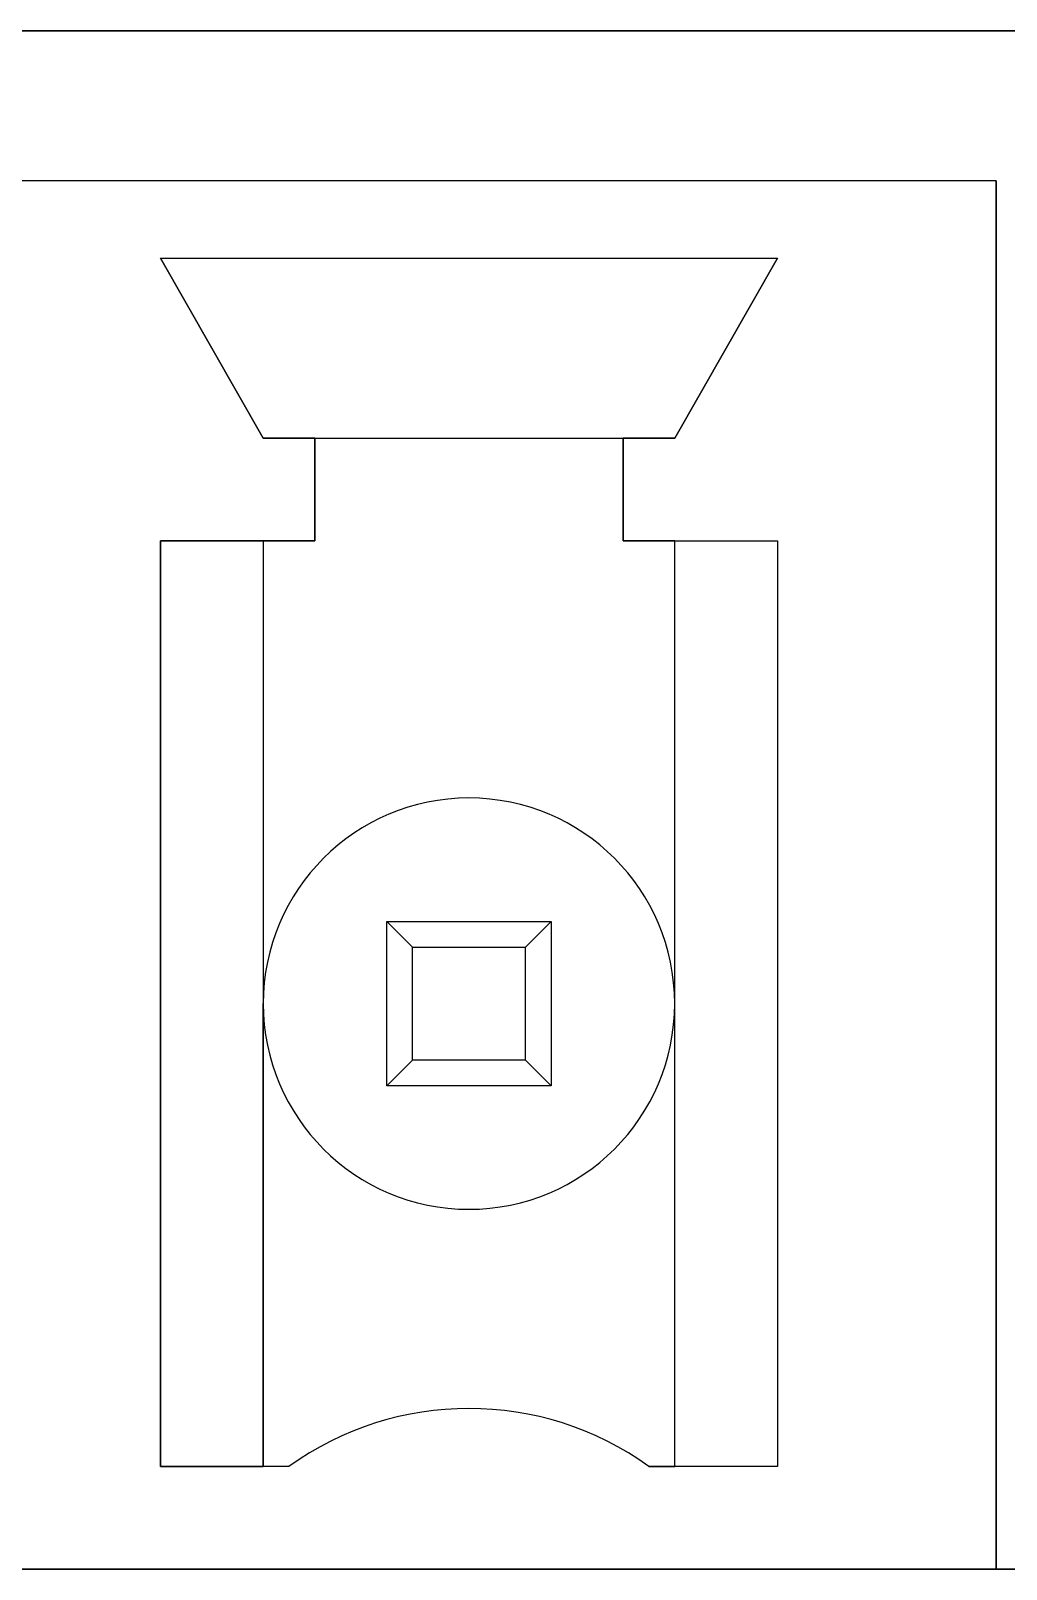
# Model space of a CAD drawing. Header units: millimetres. Extents: x -58 to 58, y -6 to 23.
# Drawn here: x 5.55 to 10.37, y 6.7 to 14.3 of the extents above; entities that cross this region are included whole.
import ezdxf

# ---------------------------------------------------------------- set-up
doc = ezdxf.new("R2010")
doc.units = ezdxf.units.MM
doc.header["$MEASUREMENT"] = 0
doc.layers.add('CL57_ASM', color=7, linetype='CONTINUOUS')

msp = doc.modelspace()

# ---------------------------------------------------------------- linework, layer by layer
at = {"layer": 'CL57_ASM'}
for p, q in [((42.2, 14.3, -1), (-43.8, 14.3, -1)), ((-43.8, 14.3), (42.2, 14.3)), ((-43.8, 14.3), (42.2, 14.3)), ((42.2, 14.3, -1), (-43.8, 14.3, -1)), ((42.2, 14.3, -1), (-43.8, 14.3, -1)), ((-43.8, 14.3), (42.2, 14.3)), ((-43.8, 14.3), (42.2, 14.3)), ((42.2, 14.3, -1), (-43.8, 14.3, -1)), ((42.2, 14.3, -1), (-43.8, 14.3, -1)), ((-43.8, 14.3), (42.2, 14.3)), ((-43.8, 14.3), (42.2, 14.3)), ((42.2, 14.3, -1), (-43.8, 14.3, -1)), ((10.321, 13.558, -9.144), (-13.936, 13.558, -9.144)), ((10.321, 13.558), (-13.936, 13.558)), ((10.321, 13.558, -9.144), (-13.936, 13.558, -9.144)), ((10.321, 13.558), (-13.936, 13.558)), ((10.321, 13.558, -9.144), (-13.936, 13.558, -9.144)), ((10.321, 13.558), (-13.936, 13.558)), ((10.321, 13.558, -9.144), (-13.936, 13.558, -9.144)), ((10.321, 13.558), (-13.936, 13.558)), ((10.321, 13.558, -9.144), (-13.936, 13.558, -9.144)), ((10.321, 13.558), (-13.936, 13.558)), ((10.321, 13.558, -9.144), (-13.936, 13.558, -9.144)), ((10.321, 13.558), (-13.936, 13.558)), ((10.321, 13.558, -9.144), (10.321, 6.7, -9.144)), ((10.321, 13.558), (10.321, 13.558, -9.144)), ((10.321, 6.7), (10.321, 13.558)), ((10.321, 13.558, -9.144), (10.321, 6.7, -9.144)), ((10.321, 13.558), (10.321, 13.558, -9.144)), ((10.321, 6.7), (10.321, 13.558)), ((10.321, 13.558, -9.144), (10.321, 6.7, -9.144)), ((10.321, 13.558), (10.321, 13.558, -9.144)), ((10.321, 6.7), (10.321, 13.558)), ((10.321, 13.558, -9.144), (10.321, 6.7, -9.144)), ((10.321, 13.558), (10.321, 13.558, -9.144)), ((10.321, 6.7), (10.321, 13.558)), ((10.321, 13.558, -9.144), (10.321, 6.7, -9.144)), ((10.321, 13.558), (10.321, 13.558, -9.144)), ((10.321, 6.7), (10.321, 13.558)), ((10.321, 13.558, -9.144), (10.321, 6.7, -9.144)), ((10.321, 13.558), (10.321, 13.558, -9.144)), ((10.321, 6.7), (10.321, 13.558)), ((6.1935, 13.177), (6.7015, 12.288)), ((6.1935, 13.177), (9.2415, 13.177)), ((6.1935, 13.177, -8.128), (9.2415, 13.177, -8.128)), ((6.1935, 13.177), (6.1935, 13.177, -8.128)), ((6.1935, 13.177), (9.2415, 13.177)), ((6.7015, 12.288, -8.128), (6.1935, 13.177, -8.128)), ((6.1935, 13.177, -8.128), (9.2415, 13.177, -8.128)), ((6.1935, 13.177), (6.1935, 13.177, -8.128)), ((6.1935, 13.177), (6.7015, 12.288)), ((6.7015, 12.288, -8.128), (6.1935, 13.177, -8.128)), ((6.1935, 13.177), (6.7015, 12.288)), ((6.1935, 13.177), (9.2415, 13.177)), ((6.1935, 13.177, -8.128), (9.2415, 13.177, -8.128)), ((6.1935, 13.177), (6.1935, 13.177, -8.128)), ((6.1935, 13.177), (9.2415, 13.177)), ((6.7015, 12.288, -8.128), (6.1935, 13.177, -8.128)), ((6.1935, 13.177, -8.128), (9.2415, 13.177, -8.128)), ((6.1935, 13.177), (6.1935, 13.177, -8.128)), ((6.1935, 13.177), (6.7015, 12.288)), ((6.7015, 12.288, -8.128), (6.1935, 13.177, -8.128)), ((6.1935, 13.177), (6.7015, 12.288)), ((6.1935, 13.177), (9.2415, 13.177)), ((6.1935, 13.177, -8.128), (9.2415, 13.177, -8.128)), ((6.1935, 13.177), (6.1935, 13.177, -8.128)), ((6.1935, 13.177), (9.2415, 13.177)), ((6.7015, 12.288, -8.128), (6.1935, 13.177, -8.128)), ((6.1935, 13.177, -8.128), (9.2415, 13.177, -8.128)), ((6.1935, 13.177), (6.1935, 13.177, -8.128)), ((6.1935, 13.177), (6.7015, 12.288)), ((6.7015, 12.288, -8.128), (6.1935, 13.177, -8.128)), ((8.7335, 12.288), (9.2415, 13.177)), ((9.2415, 13.177, -8.128), (8.7335, 12.288, -8.128)), ((9.2415, 13.177, -8.128), (8.7335, 12.288, -8.128)), ((8.7335, 12.288), (9.2415, 13.177)), ((8.7335, 12.288), (9.2415, 13.177)), ((9.2415, 13.177, -8.128), (8.7335, 12.288, -8.128)), ((9.2415, 13.177, -8.128), (8.7335, 12.288, -8.128)), ((8.7335, 12.288), (9.2415, 13.177)), ((8.7335, 12.288), (9.2415, 13.177)), ((9.2415, 13.177, -8.128), (8.7335, 12.288, -8.128)), ((9.2415, 13.177, -8.128), (8.7335, 12.288, -8.128)), ((8.7335, 12.288), (9.2415, 13.177)), ((9.2415, 13.177, -8.128), (9.2415, 13.177)), ((9.2415, 13.177, -8.128), (9.2415, 13.177)), ((9.2415, 13.177, -8.128), (9.2415, 13.177)), ((9.2415, 13.177, -8.128), (9.2415, 13.177)), ((9.2415, 13.177, -8.128), (9.2415, 13.177)), ((9.2415, 13.177, -8.128), (9.2415, 13.177)), ((6.9555, 12.288), (6.7015, 12.288)), ((6.7015, 12.288, -8.128), (8.7335, 12.288, -8.128)), ((6.7015, 12.288, -8.128), (8.7335, 12.288, -8.128)), ((6.7015, 12.288, -8.128), (6.7015, 12.288)), ((6.9555, 12.288), (6.7015, 12.288)), ((6.7015, 12.288, -8.128), (6.7015, 12.288)), ((6.9555, 12.288), (6.7015, 12.288)), ((6.7015, 12.288, -8.128), (8.7335, 12.288, -8.128)), ((6.7015, 12.288, -8.128), (8.7335, 12.288, -8.128)), ((6.7015, 12.288, -8.128), (6.7015, 12.288)), ((6.9555, 12.288), (6.7015, 12.288)), ((6.7015, 12.288, -8.128), (6.7015, 12.288)), ((6.9555, 12.288), (6.7015, 12.288)), ((6.7015, 12.288, -8.128), (8.7335, 12.288, -8.128)), ((6.7015, 12.288, -8.128), (8.7335, 12.288, -8.128)), ((6.7015, 12.288, -8.128), (6.7015, 12.288)), ((6.9555, 12.288), (6.7015, 12.288)), ((6.7015, 12.288, -8.128), (6.7015, 12.288)), ((6.9555, 11.78), (6.9555, 12.288)), ((6.9555, 12.288), (6.9555, 12.288, -6.985)), ((6.9555, 12.288, -6.985), (8.4795, 12.288, -6.985)), ((6.9555, 12.288, -6.985), (8.4795, 12.288, -6.985)), ((6.9555, 12.288, -6.985), (6.9555, 11.78, -6.985)), ((6.9555, 12.288, -6.985), (6.9555, 11.78, -6.985)), ((6.9555, 12.288), (6.9555, 12.288, -6.985)), ((6.9555, 11.78), (6.9555, 12.288)), ((6.9555, 11.78), (6.9555, 12.288)), ((6.9555, 12.288), (6.9555, 12.288, -6.985)), ((6.9555, 12.288, -6.985), (8.4795, 12.288, -6.985)), ((6.9555, 12.288, -6.985), (8.4795, 12.288, -6.985)), ((6.9555, 12.288, -6.985), (6.9555, 11.78, -6.985)), ((6.9555, 12.288, -6.985), (6.9555, 11.78, -6.985)), ((6.9555, 12.288), (6.9555, 12.288, -6.985)), ((6.9555, 11.78), (6.9555, 12.288)), ((6.9555, 11.78), (6.9555, 12.288)), ((6.9555, 12.288), (6.9555, 12.288, -6.985)), ((6.9555, 12.288, -6.985), (8.4795, 12.288, -6.985)), ((6.9555, 12.288, -6.985), (8.4795, 12.288, -6.985)), ((6.9555, 12.288, -6.985), (6.9555, 11.78, -6.985)), ((6.9555, 12.288, -6.985), (6.9555, 11.78, -6.985)), ((6.9555, 12.288), (6.9555, 12.288, -6.985)), ((6.9555, 11.78), (6.9555, 12.288)), ((8.7335, 12.288), (8.4795, 12.288)), ((8.4795, 12.288), (8.4795, 11.78)), ((8.4795, 12.288, -6.985), (8.4795, 12.288)), ((8.7335, 12.288), (8.4795, 12.288)), ((8.4795, 11.78, -6.985), (8.4795, 12.288, -6.985)), ((8.4795, 11.78, -6.985), (8.4795, 12.288, -6.985)), ((8.4795, 12.288, -6.985), (8.4795, 12.288)), ((8.4795, 12.288), (8.4795, 11.78)), ((8.7335, 12.288), (8.4795, 12.288)), ((8.4795, 12.288), (8.4795, 11.78)), ((8.4795, 12.288, -6.985), (8.4795, 12.288)), ((8.7335, 12.288), (8.4795, 12.288)), ((8.4795, 11.78, -6.985), (8.4795, 12.288, -6.985)), ((8.4795, 11.78, -6.985), (8.4795, 12.288, -6.985)), ((8.4795, 12.288, -6.985), (8.4795, 12.288)), ((8.4795, 12.288), (8.4795, 11.78)), ((8.7335, 12.288), (8.4795, 12.288)), ((8.4795, 12.288), (8.4795, 11.78)), ((8.4795, 12.288, -6.985), (8.4795, 12.288)), ((8.7335, 12.288), (8.4795, 12.288)), ((8.4795, 11.78, -6.985), (8.4795, 12.288, -6.985)), ((8.4795, 11.78, -6.985), (8.4795, 12.288, -6.985)), ((8.4795, 12.288, -6.985), (8.4795, 12.288)), ((8.4795, 12.288), (8.4795, 11.78)), ((8.7335, 12.288, -8.128), (8.7335, 12.288)), ((8.7335, 12.288, -8.128), (8.7335, 12.288)), ((8.7335, 12.288, -8.128), (8.7335, 12.288)), ((8.7335, 12.288, -8.128), (8.7335, 12.288)), ((8.7335, 12.288, -8.128), (8.7335, 12.288)), ((8.7335, 12.288, -8.128), (8.7335, 12.288)), ((6.1935, 7.208), (6.1935, 11.78)), ((6.1935, 11.78), (6.9555, 11.78)), ((6.7015, 11.78, -8.128), (6.1935, 11.78, -8.128)), ((6.1935, 11.78, -8.128), (6.1935, 7.208, -8.128)), ((6.1935, 7.208), (6.1935, 11.78)), ((6.1935, 11.78, -8.128), (6.1935, 7.208, -8.128)), ((6.1935, 11.78, -8.128), (6.1935, 11.78)), ((6.7015, 11.78, -8.128), (6.1935, 11.78, -8.128)), ((6.1935, 11.78, -8.128), (6.1935, 11.78)), ((6.1935, 11.78), (6.9555, 11.78)), ((6.1935, 7.208), (6.1935, 11.78)), ((6.1935, 11.78), (6.9555, 11.78)), ((6.7015, 11.78, -8.128), (6.1935, 11.78, -8.128)), ((6.1935, 11.78, -8.128), (6.1935, 7.208, -8.128)), ((6.1935, 7.208), (6.1935, 11.78)), ((6.1935, 11.78, -8.128), (6.1935, 7.208, -8.128)), ((6.1935, 11.78, -8.128), (6.1935, 11.78)), ((6.7015, 11.78, -8.128), (6.1935, 11.78, -8.128)), ((6.1935, 11.78, -8.128), (6.1935, 11.78)), ((6.1935, 11.78), (6.9555, 11.78)), ((6.1935, 7.208), (6.1935, 11.78)), ((6.1935, 11.78), (6.9555, 11.78)), ((6.7015, 11.78, -8.128), (6.1935, 11.78, -8.128)), ((6.1935, 11.78, -8.128), (6.1935, 7.208, -8.128)), ((6.1935, 7.208), (6.1935, 11.78)), ((6.1935, 11.78, -8.128), (6.1935, 7.208, -8.128)), ((6.1935, 11.78, -8.128), (6.1935, 11.78)), ((6.7015, 11.78, -8.128), (6.1935, 11.78, -8.128)), ((6.1935, 11.78, -8.128), (6.1935, 11.78)), ((6.1935, 11.78), (6.9555, 11.78)), ((6.9555, 11.78, -6.985), (6.7015, 11.78, -6.985)), ((6.7015, 11.78, -6.985), (6.7015, 9.494, -6.985)), ((6.7015, 11.78, -8.128), (6.7015, 7.208, -8.128)), ((6.7015, 11.78, -6.985), (6.7015, 11.78, -8.128)), ((6.7015, 11.78, -6.985), (6.7015, 9.494, -6.985)), ((6.7015, 11.78, -8.128), (6.7015, 7.208, -8.128)), ((6.9555, 11.78, -6.985), (6.7015, 11.78, -6.985)), ((6.7015, 11.78, -6.985), (6.7015, 11.78, -8.128)), ((6.9555, 11.78, -6.985), (6.7015, 11.78, -6.985)), ((6.7015, 11.78, -6.985), (6.7015, 9.494, -6.985)), ((6.7015, 11.78, -8.128), (6.7015, 7.208, -8.128)), ((6.7015, 11.78, -6.985), (6.7015, 11.78, -8.128)), ((6.7015, 11.78, -6.985), (6.7015, 9.494, -6.985)), ((6.7015, 11.78, -8.128), (6.7015, 7.208, -8.128)), ((6.9555, 11.78, -6.985), (6.7015, 11.78, -6.985)), ((6.7015, 11.78, -6.985), (6.7015, 11.78, -8.128)), ((6.9555, 11.78, -6.985), (6.7015, 11.78, -6.985)), ((6.7015, 11.78, -6.985), (6.7015, 9.494, -6.985)), ((6.7015, 11.78, -8.128), (6.7015, 7.208, -8.128)), ((6.7015, 11.78, -6.985), (6.7015, 11.78, -8.128)), ((6.7015, 11.78, -6.985), (6.7015, 9.494, -6.985)), ((6.7015, 11.78, -8.128), (6.7015, 7.208, -8.128)), ((6.9555, 11.78, -6.985), (6.7015, 11.78, -6.985)), ((6.7015, 11.78, -6.985), (6.7015, 11.78, -8.128)), ((6.9555, 11.78, -6.985), (6.9555, 11.78)), ((6.9555, 11.78, -6.985), (6.9555, 11.78)), ((6.9555, 11.78, -6.985), (6.9555, 11.78)), ((6.9555, 11.78, -6.985), (6.9555, 11.78)), ((6.9555, 11.78, -6.985), (6.9555, 11.78)), ((6.9555, 11.78, -6.985), (6.9555, 11.78)), ((8.4795, 11.78), (9.2415, 11.78)), ((8.7335, 11.78, -6.985), (8.4795, 11.78, -6.985)), ((8.4795, 11.78), (9.2415, 11.78)), ((8.7335, 11.78, -6.985), (8.4795, 11.78, -6.985)), ((8.4795, 11.78), (8.4795, 11.78, -6.985)), ((8.4795, 11.78), (8.4795, 11.78, -6.985)), ((8.4795, 11.78), (9.2415, 11.78)), ((8.7335, 11.78, -6.985), (8.4795, 11.78, -6.985)), ((8.4795, 11.78), (9.2415, 11.78)), ((8.7335, 11.78, -6.985), (8.4795, 11.78, -6.985)), ((8.4795, 11.78), (8.4795, 11.78, -6.985)), ((8.4795, 11.78), (8.4795, 11.78, -6.985)), ((8.4795, 11.78), (9.2415, 11.78)), ((8.7335, 11.78, -6.985), (8.4795, 11.78, -6.985)), ((8.4795, 11.78), (9.2415, 11.78)), ((8.7335, 11.78, -6.985), (8.4795, 11.78, -6.985)), ((8.4795, 11.78), (8.4795, 11.78, -6.985)), ((8.4795, 11.78), (8.4795, 11.78, -6.985)), ((8.7335, 9.494, -6.985), (8.7335, 11.78, -6.985)), ((8.7335, 9.494, -6.985), (8.7335, 11.78, -6.985)), ((8.7335, 7.208, -8.128), (8.7335, 11.78, -8.128)), ((8.7335, 11.78, -8.128), (8.7335, 11.78, -6.985)), ((8.7335, 11.78, -8.128), (9.2415, 11.78, -8.128)), ((8.7335, 11.78, -8.128), (8.7335, 11.78, -6.985)), ((8.7335, 7.208, -8.128), (8.7335, 11.78, -8.128)), ((8.7335, 11.78, -8.128), (9.2415, 11.78, -8.128)), ((8.7335, 9.494, -6.985), (8.7335, 11.78, -6.985)), ((8.7335, 9.494, -6.985), (8.7335, 11.78, -6.985)), ((8.7335, 7.208, -8.128), (8.7335, 11.78, -8.128)), ((8.7335, 11.78, -8.128), (8.7335, 11.78, -6.985)), ((8.7335, 11.78, -8.128), (9.2415, 11.78, -8.128)), ((8.7335, 11.78, -8.128), (8.7335, 11.78, -6.985)), ((8.7335, 7.208, -8.128), (8.7335, 11.78, -8.128)), ((8.7335, 11.78, -8.128), (9.2415, 11.78, -8.128)), ((8.7335, 9.494, -6.985), (8.7335, 11.78, -6.985)), ((8.7335, 9.494, -6.985), (8.7335, 11.78, -6.985)), ((8.7335, 7.208, -8.128), (8.7335, 11.78, -8.128)), ((8.7335, 11.78, -8.128), (8.7335, 11.78, -6.985)), ((8.7335, 11.78, -8.128), (9.2415, 11.78, -8.128)), ((8.7335, 11.78, -8.128), (8.7335, 11.78, -6.985)), ((8.7335, 7.208, -8.128), (8.7335, 11.78, -8.128)), ((8.7335, 11.78, -8.128), (9.2415, 11.78, -8.128)), ((9.2415, 11.78), (9.2415, 7.208)), ((9.2415, 11.78, -8.128), (9.2415, 11.78)), ((9.2415, 11.78, -8.128), (9.2415, 7.208, -8.128)), ((9.2415, 11.78, -8.128), (9.2415, 11.78)), ((9.2415, 11.78), (9.2415, 7.208)), ((9.2415, 11.78, -8.128), (9.2415, 7.208, -8.128)), ((9.2415, 11.78), (9.2415, 7.208)), ((9.2415, 11.78, -8.128), (9.2415, 11.78)), ((9.2415, 11.78, -8.128), (9.2415, 7.208, -8.128)), ((9.2415, 11.78, -8.128), (9.2415, 11.78)), ((9.2415, 11.78), (9.2415, 7.208)), ((9.2415, 11.78, -8.128), (9.2415, 7.208, -8.128)), ((9.2415, 11.78), (9.2415, 7.208)), ((9.2415, 11.78, -8.128), (9.2415, 11.78)), ((9.2415, 11.78, -8.128), (9.2415, 7.208, -8.128)), ((9.2415, 11.78, -8.128), (9.2415, 11.78)), ((9.2415, 11.78), (9.2415, 7.208)), ((9.2415, 11.78, -8.128), (9.2415, 7.208, -8.128)), ((7.3111, 9.9004, -5.969), (8.1239, 9.9004, -5.969)), ((7.3111, 9.0876, -5.969), (7.3111, 9.9004, -5.969)), ((7.3111, 9.0876, -5.969), (7.3111, 9.9004, -5.969)), ((7.3111, 9.9004, -2.032), (7.3111, 9.9004, -5.969)), ((7.3111, 9.0876, -2.032), (7.3111, 9.9004, -2.032)), ((7.3111, 9.9004, -2.032), (7.3111, 9.9004, -5.969)), ((7.3111, 9.9004, -2.032), (8.1239, 9.9004, -2.032)), ((7.3111, 9.9004, -5.969), (8.1239, 9.9004, -5.969)), ((7.3111, 9.0876, -2.032), (7.3111, 9.9004, -2.032)), ((7.4381, 9.7734, -1.27), (7.3111, 9.9004, -2.032)), ((7.3111, 9.9004, -2.032), (8.1239, 9.9004, -2.032)), ((7.4381, 9.7734, -1.27), (7.3111, 9.9004, -2.032)), ((7.3111, 9.9004, -5.969), (8.1239, 9.9004, -5.969)), ((7.3111, 9.0876, -5.969), (7.3111, 9.9004, -5.969)), ((7.3111, 9.0876, -5.969), (7.3111, 9.9004, -5.969)), ((7.3111, 9.9004, -2.032), (7.3111, 9.9004, -5.969)), ((7.3111, 9.0876, -2.032), (7.3111, 9.9004, -2.032)), ((7.3111, 9.9004, -2.032), (7.3111, 9.9004, -5.969)), ((7.3111, 9.9004, -2.032), (8.1239, 9.9004, -2.032)), ((7.3111, 9.9004, -5.969), (8.1239, 9.9004, -5.969)), ((7.3111, 9.0876, -2.032), (7.3111, 9.9004, -2.032)), ((7.4381, 9.7734, -1.27), (7.3111, 9.9004, -2.032)), ((7.3111, 9.9004, -2.032), (8.1239, 9.9004, -2.032)), ((7.4381, 9.7734, -1.27), (7.3111, 9.9004, -2.032)), ((7.3111, 9.9004, -5.969), (8.1239, 9.9004, -5.969)), ((7.3111, 9.0876, -5.969), (7.3111, 9.9004, -5.969)), ((7.3111, 9.0876, -5.969), (7.3111, 9.9004, -5.969)), ((7.3111, 9.9004, -2.032), (7.3111, 9.9004, -5.969)), ((7.3111, 9.0876, -2.032), (7.3111, 9.9004, -2.032)), ((7.3111, 9.9004, -2.032), (7.3111, 9.9004, -5.969)), ((7.3111, 9.9004, -2.032), (8.1239, 9.9004, -2.032)), ((7.3111, 9.9004, -5.969), (8.1239, 9.9004, -5.969)), ((7.3111, 9.0876, -2.032), (7.3111, 9.9004, -2.032)), ((7.4381, 9.7734, -1.27), (7.3111, 9.9004, -2.032)), ((7.3111, 9.9004, -2.032), (8.1239, 9.9004, -2.032)), ((7.4381, 9.7734, -1.27), (7.3111, 9.9004, -2.032)), ((7.9969, 9.7734, -1.27), (8.1239, 9.9004, -2.032)), ((7.9969, 9.7734, -1.27), (8.1239, 9.9004, -2.032)), ((7.9969, 9.7734, -1.27), (8.1239, 9.9004, -2.032)), ((7.9969, 9.7734, -1.27), (8.1239, 9.9004, -2.032)), ((7.9969, 9.7734, -1.27), (8.1239, 9.9004, -2.032)), ((7.9969, 9.7734, -1.27), (8.1239, 9.9004, -2.032)), ((8.1239, 9.9004, -5.969), (8.1239, 9.0876, -5.969)), ((8.1239, 9.9004, -2.032), (8.1239, 9.9004, -5.969)), ((8.1239, 9.9004, -2.032), (8.1239, 9.9004, -5.969)), ((8.1239, 9.9004, -2.032), (8.1239, 9.0876, -2.032)), ((8.1239, 9.9004, -5.969), (8.1239, 9.0876, -5.969)), ((8.1239, 9.9004, -2.032), (8.1239, 9.0876, -2.032)), ((8.1239, 9.9004, -5.969), (8.1239, 9.0876, -5.969)), ((8.1239, 9.9004, -2.032), (8.1239, 9.9004, -5.969)), ((8.1239, 9.9004, -2.032), (8.1239, 9.9004, -5.969)), ((8.1239, 9.9004, -2.032), (8.1239, 9.0876, -2.032)), ((8.1239, 9.9004, -5.969), (8.1239, 9.0876, -5.969)), ((8.1239, 9.9004, -2.032), (8.1239, 9.0876, -2.032)), ((8.1239, 9.9004, -5.969), (8.1239, 9.0876, -5.969)), ((8.1239, 9.9004, -2.032), (8.1239, 9.9004, -5.969)), ((8.1239, 9.9004, -2.032), (8.1239, 9.9004, -5.969)), ((8.1239, 9.9004, -2.032), (8.1239, 9.0876, -2.032)), ((8.1239, 9.9004, -5.969), (8.1239, 9.0876, -5.969)), ((8.1239, 9.9004, -2.032), (8.1239, 9.0876, -2.032)), ((7.4381, 9.2146, -1.27), (7.4381, 9.7734, -1.27)), ((7.4381, 9.7734, -1.27), (7.9969, 9.7734, -1.27)), ((7.4381, 9.2146, -1.27), (7.4381, 9.7734, -1.27)), ((7.4381, 9.7734, -1.27), (7.9969, 9.7734, -1.27)), ((7.4381, 9.2146, -1.27), (7.4381, 9.7734, -1.27)), ((7.4381, 9.7734, -1.27), (7.9969, 9.7734, -1.27)), ((7.4381, 9.2146, -1.27), (7.4381, 9.7734, -1.27)), ((7.4381, 9.7734, -1.27), (7.9969, 9.7734, -1.27)), ((7.4381, 9.2146, -1.27), (7.4381, 9.7734, -1.27)), ((7.4381, 9.7734, -1.27), (7.9969, 9.7734, -1.27)), ((7.4381, 9.2146, -1.27), (7.4381, 9.7734, -1.27)), ((7.4381, 9.7734, -1.27), (7.9969, 9.7734, -1.27)), ((7.9969, 9.2146, -1.27), (7.9969, 9.7734, -1.27)), ((7.9969, 9.2146, -1.27), (7.9969, 9.7734, -1.27)), ((7.9969, 9.2146, -1.27), (7.9969, 9.7734, -1.27)), ((7.9969, 9.2146, -1.27), (7.9969, 9.7734, -1.27)), ((7.9969, 9.2146, -1.27), (7.9969, 9.7734, -1.27)), ((7.9969, 9.2146, -1.27), (7.9969, 9.7734, -1.27)), ((6.7015, 7.208, -6.985), (6.7015, 9.494, -6.985)), ((6.7015, 7.208, -6.985), (6.7015, 9.494, -6.985)), ((6.7015, 9.494, -5.969), (6.7015, 9.494, -6.985)), ((6.7015, 9.494, -5.969), (6.7015, 9.494, -6.985)), ((6.7015, 7.208, -6.985), (6.7015, 9.494, -6.985)), ((6.7015, 7.208, -6.985), (6.7015, 9.494, -6.985)), ((6.7015, 9.494, -5.969), (6.7015, 9.494, -6.985)), ((6.7015, 9.494, -5.969), (6.7015, 9.494, -6.985)), ((6.7015, 7.208, -6.985), (6.7015, 9.494, -6.985)), ((6.7015, 7.208, -6.985), (6.7015, 9.494, -6.985)), ((6.7015, 9.494, -5.969), (6.7015, 9.494, -6.985)), ((6.7015, 9.494, -5.969), (6.7015, 9.494, -6.985)), ((8.7335, 7.208, -6.985), (8.7335, 9.494, -6.985)), ((8.7335, 7.208, -6.985), (8.7335, 9.494, -6.985)), ((8.7335, 9.494, -6.985), (8.7335, 9.494, -5.969)), ((8.7335, 9.494, -6.985), (8.7335, 9.494, -5.969)), ((8.7335, 7.208, -6.985), (8.7335, 9.494, -6.985)), ((8.7335, 7.208, -6.985), (8.7335, 9.494, -6.985)), ((8.7335, 9.494, -6.985), (8.7335, 9.494, -5.969)), ((8.7335, 9.494, -6.985), (8.7335, 9.494, -5.969)), ((8.7335, 7.208, -6.985), (8.7335, 9.494, -6.985)), ((8.7335, 7.208, -6.985), (8.7335, 9.494, -6.985)), ((8.7335, 9.494, -6.985), (8.7335, 9.494, -5.969)), ((8.7335, 9.494, -6.985), (8.7335, 9.494, -5.969)), ((7.4381, 9.2146, -1.27), (7.3111, 9.0876, -2.032)), ((7.4381, 9.2146, -1.27), (7.3111, 9.0876, -2.032)), ((7.4381, 9.2146, -1.27), (7.3111, 9.0876, -2.032)), ((7.4381, 9.2146, -1.27), (7.3111, 9.0876, -2.032)), ((7.4381, 9.2146, -1.27), (7.3111, 9.0876, -2.032)), ((7.4381, 9.2146, -1.27), (7.3111, 9.0876, -2.032)), ((7.9969, 9.2146, -1.27), (7.4381, 9.2146, -1.27)), ((7.9969, 9.2146, -1.27), (7.4381, 9.2146, -1.27)), ((7.9969, 9.2146, -1.27), (7.4381, 9.2146, -1.27)), ((7.9969, 9.2146, -1.27), (7.4381, 9.2146, -1.27)), ((7.9969, 9.2146, -1.27), (7.4381, 9.2146, -1.27)), ((7.9969, 9.2146, -1.27), (7.4381, 9.2146, -1.27)), ((8.1239, 9.0876, -2.032), (7.9969, 9.2146, -1.27)), ((8.1239, 9.0876, -2.032), (7.9969, 9.2146, -1.27)), ((8.1239, 9.0876, -2.032), (7.9969, 9.2146, -1.27)), ((8.1239, 9.0876, -2.032), (7.9969, 9.2146, -1.27)), ((8.1239, 9.0876, -2.032), (7.9969, 9.2146, -1.27)), ((8.1239, 9.0876, -2.032), (7.9969, 9.2146, -1.27)), ((8.1239, 9.0876, -5.969), (7.3111, 9.0876, -5.969)), ((7.3111, 9.0876, -5.969), (7.3111, 9.0876, -2.032)), ((8.1239, 9.0876, -5.969), (7.3111, 9.0876, -5.969)), ((7.3111, 9.0876, -5.969), (7.3111, 9.0876, -2.032)), ((8.1239, 9.0876, -2.032), (7.3111, 9.0876, -2.032)), ((8.1239, 9.0876, -2.032), (7.3111, 9.0876, -2.032)), ((8.1239, 9.0876, -5.969), (7.3111, 9.0876, -5.969)), ((7.3111, 9.0876, -5.969), (7.3111, 9.0876, -2.032)), ((8.1239, 9.0876, -5.969), (7.3111, 9.0876, -5.969)), ((7.3111, 9.0876, -5.969), (7.3111, 9.0876, -2.032)), ((8.1239, 9.0876, -2.032), (7.3111, 9.0876, -2.032)), ((8.1239, 9.0876, -2.032), (7.3111, 9.0876, -2.032)), ((8.1239, 9.0876, -5.969), (7.3111, 9.0876, -5.969)), ((7.3111, 9.0876, -5.969), (7.3111, 9.0876, -2.032)), ((8.1239, 9.0876, -5.969), (7.3111, 9.0876, -5.969)), ((7.3111, 9.0876, -5.969), (7.3111, 9.0876, -2.032)), ((8.1239, 9.0876, -2.032), (7.3111, 9.0876, -2.032)), ((8.1239, 9.0876, -2.032), (7.3111, 9.0876, -2.032)), ((8.1239, 9.0876, -2.032), (8.1239, 9.0876, -5.969)), ((8.1239, 9.0876, -2.032), (8.1239, 9.0876, -5.969)), ((8.1239, 9.0876, -2.032), (8.1239, 9.0876, -5.969)), ((8.1239, 9.0876, -2.032), (8.1239, 9.0876, -5.969)), ((8.1239, 9.0876, -2.032), (8.1239, 9.0876, -5.969)), ((8.1239, 9.0876, -2.032), (8.1239, 9.0876, -5.969)), ((6.8285, 7.208), (6.1935, 7.208)), ((6.1935, 7.208, -8.128), (6.7015, 7.208, -8.128)), ((6.1935, 7.208, -8.128), (6.7015, 7.208, -8.128)), ((6.1935, 7.208, -8.128), (6.1935, 7.208)), ((6.8285, 7.208), (6.1935, 7.208)), ((6.1935, 7.208, -8.128), (6.1935, 7.208)), ((6.8285, 7.208), (6.1935, 7.208)), ((6.1935, 7.208, -8.128), (6.7015, 7.208, -8.128)), ((6.1935, 7.208, -8.128), (6.7015, 7.208, -8.128)), ((6.1935, 7.208, -8.128), (6.1935, 7.208)), ((6.8285, 7.208), (6.1935, 7.208)), ((6.1935, 7.208, -8.128), (6.1935, 7.208)), ((6.8285, 7.208), (6.1935, 7.208)), ((6.1935, 7.208, -8.128), (6.7015, 7.208, -8.128)), ((6.1935, 7.208, -8.128), (6.7015, 7.208, -8.128)), ((6.1935, 7.208, -8.128), (6.1935, 7.208)), ((6.8285, 7.208), (6.1935, 7.208)), ((6.1935, 7.208, -8.128), (6.1935, 7.208)), ((6.7015, 7.208, -8.128), (6.7015, 7.208, -6.985)), ((6.8285, 7.208, -6.985), (6.7015, 7.208, -6.985)), ((6.7015, 7.208, -8.128), (6.7015, 7.208, -6.985)), ((6.8285, 7.208, -6.985), (6.7015, 7.208, -6.985)), ((6.7015, 7.208, -8.128), (6.7015, 7.208, -6.985)), ((6.8285, 7.208, -6.985), (6.7015, 7.208, -6.985)), ((6.7015, 7.208, -8.128), (6.7015, 7.208, -6.985)), ((6.8285, 7.208, -6.985), (6.7015, 7.208, -6.985)), ((6.7015, 7.208, -8.128), (6.7015, 7.208, -6.985)), ((6.8285, 7.208, -6.985), (6.7015, 7.208, -6.985)), ((6.7015, 7.208, -8.128), (6.7015, 7.208, -6.985)), ((6.8285, 7.208, -6.985), (6.7015, 7.208, -6.985)), ((6.8285, 7.208), (6.8285, 7.208, -6.985)), ((6.8285, 7.208), (6.8285, 7.208, -6.985)), ((6.8285, 7.208), (6.8285, 7.208, -6.985)), ((6.8285, 7.208), (6.8285, 7.208, -6.985)), ((6.8285, 7.208), (6.8285, 7.208, -6.985)), ((6.8285, 7.208), (6.8285, 7.208, -6.985)), ((9.2415, 7.208), (8.6065, 7.208)), ((8.6065, 7.208, -6.985), (8.7335, 7.208, -6.985)), ((9.2415, 7.208), (8.6065, 7.208)), ((8.6065, 7.208, -6.985), (8.7335, 7.208, -6.985)), ((8.6065, 7.208, -6.985), (8.6065, 7.208)), ((8.6065, 7.208, -6.985), (8.6065, 7.208)), ((9.2415, 7.208), (8.6065, 7.208)), ((8.6065, 7.208, -6.985), (8.7335, 7.208, -6.985)), ((9.2415, 7.208), (8.6065, 7.208)), ((8.6065, 7.208, -6.985), (8.7335, 7.208, -6.985)), ((8.6065, 7.208, -6.985), (8.6065, 7.208)), ((8.6065, 7.208, -6.985), (8.6065, 7.208)), ((9.2415, 7.208), (8.6065, 7.208)), ((8.6065, 7.208, -6.985), (8.7335, 7.208, -6.985)), ((9.2415, 7.208), (8.6065, 7.208)), ((8.6065, 7.208, -6.985), (8.7335, 7.208, -6.985)), ((8.6065, 7.208, -6.985), (8.6065, 7.208)), ((8.6065, 7.208, -6.985), (8.6065, 7.208)), ((9.2415, 7.208, -8.128), (8.7335, 7.208, -8.128)), ((8.7335, 7.208, -8.128), (8.7335, 7.208, -6.985)), ((8.7335, 7.208, -8.128), (8.7335, 7.208, -6.985)), ((9.2415, 7.208, -8.128), (8.7335, 7.208, -8.128)), ((9.2415, 7.208, -8.128), (8.7335, 7.208, -8.128)), ((8.7335, 7.208, -8.128), (8.7335, 7.208, -6.985)), ((8.7335, 7.208, -8.128), (8.7335, 7.208, -6.985)), ((9.2415, 7.208, -8.128), (8.7335, 7.208, -8.128)), ((9.2415, 7.208, -8.128), (8.7335, 7.208, -8.128)), ((8.7335, 7.208, -8.128), (8.7335, 7.208, -6.985)), ((8.7335, 7.208, -8.128), (8.7335, 7.208, -6.985)), ((9.2415, 7.208, -8.128), (8.7335, 7.208, -8.128)), ((9.2415, 7.208), (9.2415, 7.208, -8.128)), ((9.2415, 7.208), (9.2415, 7.208, -8.128)), ((9.2415, 7.208), (9.2415, 7.208, -8.128)), ((9.2415, 7.208), (9.2415, 7.208, -8.128)), ((9.2415, 7.208), (9.2415, 7.208, -8.128)), ((9.2415, 7.208), (9.2415, 7.208, -8.128)), ((47.5, 6.7, -64.7), (-47.5, 6.7, -64.7)), ((47.5, 6.7, -64.7), (-47.5, 6.7, -64.7)), ((47.5, 6.7, -64.7), (-47.5, 6.7, -64.7)), ((47.5, 6.7, -64.7), (-47.5, 6.7, -64.7)), ((47.5, 6.7, -64.7), (-47.5, 6.7, -64.7)), ((47.5, 6.7, -64.7), (-47.5, 6.7, -64.7)), ((10.321, 6.7, -2), (-13.936, 6.7, -2)), ((10.321, 6.7, -9.144), (-13.936, 6.7, -9.144)), ((10.321, 6.7, -2), (-13.936, 6.7, -2)), ((-13.936, 6.7), (10.321, 6.7)), ((10.321, 6.7, -9.144), (-13.936, 6.7, -9.144)), ((-13.936, 6.7), (10.321, 6.7)), ((10.321, 6.7, -2), (-13.936, 6.7, -2)), ((10.321, 6.7, -9.144), (-13.936, 6.7, -9.144)), ((10.321, 6.7, -2), (-13.936, 6.7, -2)), ((-13.936, 6.7), (10.321, 6.7)), ((10.321, 6.7, -9.144), (-13.936, 6.7, -9.144)), ((-13.936, 6.7), (10.321, 6.7)), ((10.321, 6.7, -2), (-13.936, 6.7, -2)), ((10.321, 6.7, -9.144), (-13.936, 6.7, -9.144)), ((10.321, 6.7, -2), (-13.936, 6.7, -2)), ((-13.936, 6.7), (10.321, 6.7)), ((10.321, 6.7, -9.144), (-13.936, 6.7, -9.144)), ((-13.936, 6.7), (10.321, 6.7)), ((10.321, 6.7, -2), (10.421, 6.7, -2)), ((10.321, 6.7, -9.144), (10.321, 6.7, -2)), ((10.321, 6.7, -2), (10.421, 6.7, -2)), ((10.321, 6.7, -2), (10.321, 6.7)), ((10.321, 6.7, -9.144), (10.321, 6.7, -2)), ((10.321, 6.7, -2), (10.321, 6.7)), ((10.321, 6.7, -2), (10.421, 6.7, -2)), ((10.321, 6.7, -9.144), (10.321, 6.7, -2)), ((10.321, 6.7, -2), (10.421, 6.7, -2)), ((10.321, 6.7, -2), (10.321, 6.7)), ((10.321, 6.7, -9.144), (10.321, 6.7, -2)), ((10.321, 6.7, -2), (10.321, 6.7)), ((10.321, 6.7, -2), (10.421, 6.7, -2)), ((10.321, 6.7, -9.144), (10.321, 6.7, -2)), ((10.321, 6.7, -2), (10.421, 6.7, -2)), ((10.321, 6.7, -2), (10.321, 6.7)), ((10.321, 6.7, -9.144), (10.321, 6.7, -2)), ((10.321, 6.7, -2), (10.321, 6.7))]:
    msp.add_line(p, q, dxfattribs=at)
for centre, radius, start, end in [((7.7175, 9.494, -6.985), 1.016, 0, 180), ((7.7175, 9.494, -6.985), 1.016, 0, 180), ((7.7175, 9.494, -5.969), 1.016, 0, 180), ((7.7175, 9.494, -5.969), 1.016, 0, 180), ((7.7175, 9.494, -6.985), 1.016, 0, 180), ((7.7175, 9.494, -6.985), 1.016, 0, 180), ((7.7175, 9.494, -5.969), 1.016, 0, 180), ((7.7175, 9.494, -5.969), 1.016, 0, 180), ((7.7175, 9.494, -6.985), 1.016, 0, 180), ((7.7175, 9.494, -6.985), 1.016, 0, 180), ((7.7175, 9.494, -5.969), 1.016, 0, 180), ((7.7175, 9.494, -5.969), 1.016, 0, 180), ((7.7175, 9.494, -6.985), 1.016, 180, 0), ((7.7175, 9.494, -6.985), 1.016, 180, 0), ((7.7175, 9.494, -5.969), 1.016, 180, 0), ((7.7175, 9.494, -5.969), 1.016, 180, 0), ((7.7175, 9.494, -6.985), 1.016, 180, 0), ((7.7175, 9.494, -6.985), 1.016, 180, 0), ((7.7175, 9.494, -5.969), 1.016, 180, 0), ((7.7175, 9.494, -5.969), 1.016, 180, 0), ((7.7175, 9.494, -6.985), 1.016, 180, 0), ((7.7175, 9.494, -6.985), 1.016, 180, 0), ((7.7175, 9.494, -5.969), 1.016, 180, 0), ((7.7175, 9.494, -5.969), 1.016, 180, 0), ((7.7175, 5.97016), 1.524, 54.3147, 125.685), ((7.7175, 5.97016, -6.985), 1.524, 54.3147, 125.685), ((7.7175, 5.97016, -6.985), 1.524, 54.3147, 125.685), ((7.7175, 5.97016), 1.524, 54.3147, 125.685), ((7.7175, 5.97016), 1.524, 54.3147, 125.685), ((7.7175, 5.97016, -6.985), 1.524, 54.3147, 125.685), ((7.7175, 5.97016, -6.985), 1.524, 54.3147, 125.685), ((7.7175, 5.97016), 1.524, 54.3147, 125.685), ((7.7175, 5.97016), 1.524, 54.3147, 125.685), ((7.7175, 5.97016, -6.985), 1.524, 54.3147, 125.685), ((7.7175, 5.97016, -6.985), 1.524, 54.3147, 125.685), ((7.7175, 5.97016), 1.524, 54.3147, 125.685)]:
    msp.add_arc(centre, radius, start, end, dxfattribs=at)

doc.saveas('drawing.dxf')
